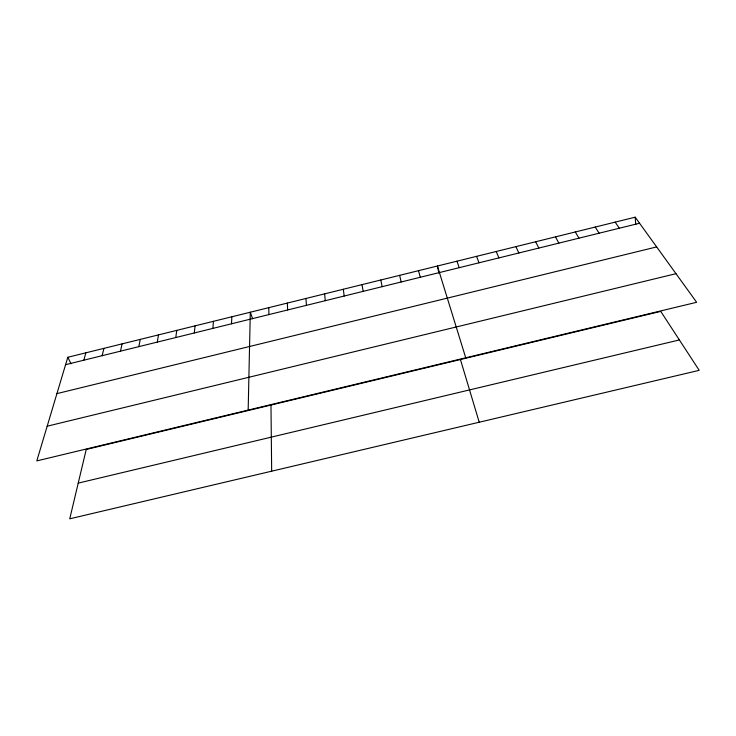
<?xml version="1.0" encoding="UTF-8"?>
<svg xmlns="http://www.w3.org/2000/svg" width="736" height="736" viewBox="0 0 736 736"><rect width="100%" height="100%" fill="white"/><g stroke="black" fill="none" stroke-linecap="round" stroke-linejoin="round"><path stroke-width="1.1" d="M248.17 410.09L250.304 312.22L252.623 318.706M231.49 323.803L231.849 316.774M212.87 328.394L213.44 321.319M194.295 332.976L195.077 325.855M175.775 337.539L176.76 330.381M157.292 342.093L158.488 334.889M138.856 346.638L140.263 339.388M120.465 351.164L122.075 343.878M102.129 355.69L103.942 348.358M83.83 360.198L85.845 352.829M67.795 357.282L36.8 460.902L696.642 302.294L635.186 217.184L67.795 357.282L71.07 363.796M65.578 364.697L639.556 223.238M56.92 393.622L656.65 246.919M47.178 426.199L675.979 273.682M78.228 483.12L679.374 339.94M615.176 222.125L619.307 228.234M595.212 227.056L599.104 233.211M575.313 231.969L578.965 238.17M555.459 236.872L558.872 243.128M535.652 241.767L538.835 248.06M515.908 246.643L518.852 252.991M496.202 251.5L498.916 257.904M476.56 256.358L479.035 262.798M456.964 261.197L459.209 267.683M465.732 357.797L437.414 266.018L438.95 273.139M460.432 359.527L479.219 422.225M418.49 270.692L420.293 277.279M399.62 275.347L401.194 281.98M380.788 280.002L382.15 286.681M362.011 284.639L363.152 291.364M343.28 289.266L344.2 296.028M324.594 293.876L325.294 300.693M635.186 217.184L635.757 224.646M305.955 298.476L306.434 305.339M287.353 303.066L287.629 309.966M270.977 405.058L271.667 471.187M268.806 307.648L268.87 314.594M86.222 449.466L69.745 518.816L699.2 370.337L660.744 311.383L86.222 449.466"/></g></svg>
